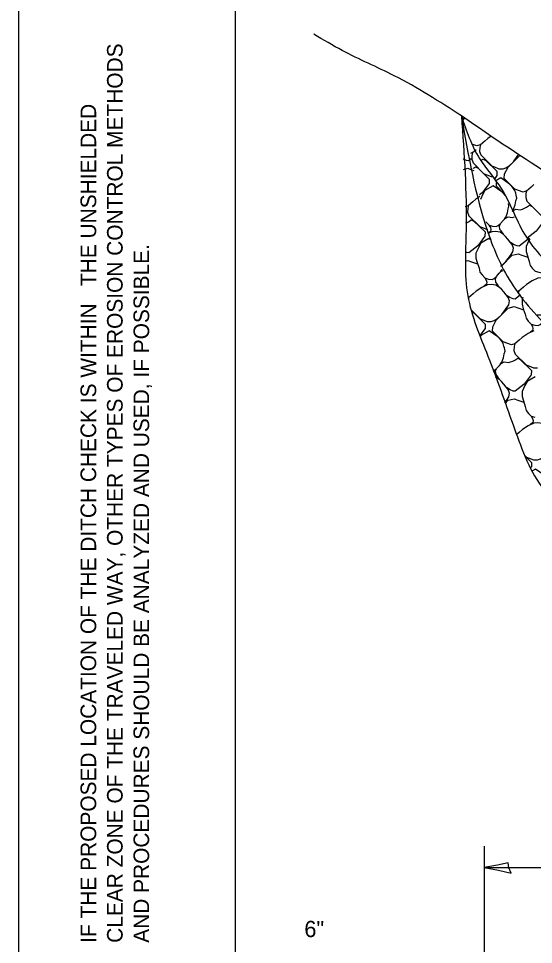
# Model space of a CAD drawing. Extents: x 100708 to 101388, y 100344 to 100797.
# Drawn here: x 100708.2 to 100803.1, y 100495.7 to 100666.4 of the extents above; entities that cross this region are included whole.
import ezdxf

# ---------------------------------------------------------------- set-up
doc = ezdxf.new("R2010")
doc.units = 0
for name, color, linetype in [('Design_PR_Roadway Dimensions', 7, 'Continuous'), ('Drainage_PR', 7, 'Continuous'), ('Level 43', 7, 'Continuous'), ('Level 52', 7, 'Continuous'), ('Level 63', 7, 'Continuous'), ('Sheets_50 Reference Boundary', 7, 'Continuous'), ('Sheets_General Details', 7, 'Continuous'), ('Sheets_Printer Plotting Border', 7, 'Continuous')]:
    doc.layers.add(name, color=color, linetype=linetype)

msp = doc.modelspace()

# ---------------------------------------------------------------- linework, layer by layer
at = {"layer": 'Drainage_PR'}
for points in [[(100790.02, 100647.71), (100790.14, 100647.79), (100790.43, 100648.06)], [(100790.04, 100647.61), (100790.46, 100648.03)], [(100789.97, 100645.46), (100790.34, 100645.58), (100790.49, 100645.64)], [(100795.31, 100644.69), (100794.71, 100644.29), (100794.16, 100643.8), (100793.34, 100643.1), (100793.22, 100642.62), (100793.18, 100641.89), (100793.41, 100641.24), (100795.43, 100639.22)], [(100792.54, 100642.19), (100791.91, 100641.65), (100791.79, 100641.17), (100791.75, 100640.44), (100791.98, 100639.79), (100794, 100637.78)], [(100793.33, 100643.12), (100792.71, 100642.9), (100791.78, 100643.24)], [(100791.65, 100640.54), (100791.18, 100640.18), (100790.81, 100640.23), (100790.25, 100640.46), (100790.17, 100640.51)], [(100791.9, 100641.68), (100791.49, 100641.53)], [(100793.63, 100640.32), (100793.85, 100640.47), (100794.35, 100640.25), (100796.4, 100638.23), (100796.37, 100637.43), (100795.85, 100636.73)], [(100795.37, 100639.26), (100795.93, 100639.06), (100796.77, 100638.71), (100797.51, 100638.71), (100798.02, 100638.89), (100798.65, 100639.27), (100799.43, 100640), (100800.27, 100641.12), (100800.39, 100641.28)], [(100801.84, 100634.61), (100801.22, 100634.39), (100799.68, 100634.95), (100797.72, 100636.91), (100797.77, 100637.74), (100798.43, 100638.97), (100800.59, 100641.16)], [(100790.25, 100638.59), (100791.01, 100638.79), (100791.68, 100638.53), (100792.14, 100638.38)], [(100792.05, 100638.77), (100792.08, 100638.79), (100792.42, 100639.03), (100792.92, 100638.81), (100794.96, 100636.79), (100794.93, 100635.99), (100793.64, 100634.26), (100793.16, 100633.87)], [(100793.93, 100637.81), (100794.5, 100637.61), (100795.34, 100637.27), (100795.5, 100637.27)], [(100797.9, 100633.75), (100797.7, 100633.99), (100797.3, 100634.42), (100795.67, 100635.56), (100794.18, 100634.71), (100793.78, 100634.01), (100793.34, 100633.06)], [(100799.23, 100630.91), (100799.46, 100631.23), (100799.75, 100632.04), (100799.9, 100632.77), (100800.04, 100633.27), (100799.94, 100633.86), (100799.85, 100634.2), (100799.71, 100634.67), (100799.43, 100635.08), (100799.13, 100635.44), (100798.73, 100635.86), (100797.1, 100637), (100796.07, 100636.42)], [(100797.83, 100633.92), (100796.28, 100635.47), (100796.33, 100636.18)], [(100803.21, 100635.78), (100802.67, 100635.29), (100801.85, 100634.59), (100801.73, 100634.11), (100801.69, 100633.37), (100801.92, 100632.73), (100803.95, 100630.71)], [(100791.14, 100631.93), (100790.53, 100631.71), (100790.53, 100631.71)], [(100793.22, 100633.57), (100792.52, 100633.1), (100791.97, 100632.61), (100791.16, 100631.9), (100791.03, 100631.42), (100790.99, 100630.7), (100791.23, 100630.05), (100793.25, 100628.03)], [(100797.8, 100629.47), (100798.03, 100629.79), (100798.32, 100630.6), (100798.47, 100631.33), (100798.61, 100631.82), (100798.53, 100632.31)], [(100799.22, 100630.87), (100799.31, 100630.97), (100799.9, 100631.26), (100800.66, 100631.14), (100801.07, 100631.27), (100801.46, 100631.41), (100801.84, 100631.6), (100802.02, 100631.72), (100802.36, 100631.96), (100802.86, 100631.74), (100804.91, 100629.72), (100804.88, 100628.92), (100803.59, 100627.19), (100801.97, 100625.92)], [(100790.64, 100628.69), (100790.76, 100628.73), (100791.14, 100628.92), (100791.32, 100629.05), (100791.67, 100629.28), (100792.16, 100629.06), (100794.21, 100627.04), (100794.18, 100626.24), (100792.89, 100624.51), (100791.21, 100623.19), (100790.84, 100623.23), (100790.75, 100623.26)], [(100794.32, 100628.96), (100794.4, 100628.85), (100794.93, 100628.32), (100795.59, 100628.12), (100796.24, 100628.05), (100796.63, 100628.22), (100796.99, 100628.52)], [(100797.58, 100626.61), (100797.15, 100627.28), (100796.94, 100627.52), (100796.86, 100628.12), (100797.05, 100628.59), (100797.56, 100629.18), (100797.88, 100629.53), (100798.47, 100629.82), (100799.22, 100629.69), (100799.61, 100629.82)], [(100793.18, 100628.07), (100793.75, 100627.87), (100794.58, 100627.52), (100794.7, 100627.52)], [(100794.91, 100628.32), (100795.19, 100627.88), (100795.25, 100627.53), (100795.21, 100627.16), (100794.89, 100626.87)], [(100797.12, 100620.76), (100797.24, 100620.83), (100798.03, 100621.57), (100798.87, 100622.68), (100799.34, 100623.37), (100799.43, 100624.07), (100799.19, 100624.73), (100798.84, 100625.18), (100798.4, 100625.73), (100797.98, 100626.21), (100797.62, 100626.57), (100796.96, 100626.98), (100796.1, 100627.12), (100795.42, 100627.07), (100794.9, 100626.82)], [(100795.16, 100625.63), (100794.91, 100625.81), (100793.43, 100624.96), (100793.03, 100624.26), (100792.5, 100623.13), (100792.5, 100622.23), (100792.74, 100621.39), (100793.09, 100620.38), (100793.26, 100619.66), (100793.64, 100619.11), (100794.18, 100618.57), (100794.84, 100618.37), (100795.49, 100618.31), (100795.88, 100618.47), (100796.23, 100618.78)], [(100802.3, 100625.94), (100802.16, 100625.74), (100800.48, 100624.42), (100800.11, 100624.46), (100799.54, 100624.7), (100798.89, 100625.1)], [(100802.43, 100625.75), (100802.29, 100625.5), (100801.77, 100624.37), (100801.77, 100623.46), (100802, 100622.62), (100802.35, 100621.62), (100802.52, 100620.89), (100802.91, 100620.34), (100803.45, 100619.8), (100804.11, 100619.61), (100804.75, 100619.54), (100805.14, 100619.71), (100805.49, 100620.01)], [(100790.76, 100621.73), (100791.03, 100621.8), (100791.71, 100621.54), (100792.79, 100621.17)], [(100797.17, 100620.67), (100799.21, 100622.75), (100800.3, 100623.04), (100800.97, 100622.77), (100802.06, 100622.41)], [(100797.04, 100619.72), (100797.27, 100620.04), (100797.34, 100620.21)], [(100794.15, 100618.57), (100794.43, 100618.13), (100794.5, 100617.79), (100794.46, 100617.41), (100794, 100617.01)], [(100796.82, 100616.86), (100796.4, 100617.54), (100796.19, 100617.77), (100796.11, 100618.38), (100796.3, 100618.84), (100796.81, 100619.44), (100797.12, 100619.78), (100797.46, 100619.94)], [(100803.81, 100611.79), (100803.87, 100611.76), (100804.62, 100611.76), (100805.13, 100611.94), (100805.76, 100612.33), (100806.54, 100613.05), (100807.38, 100614.17), (100807.85, 100614.85), (100807.94, 100615.55), (100807.7, 100616.21), (100807.35, 100616.67), (100806.91, 100617.22), (100806.48, 100617.7), (100806.13, 100618.06), (100805.47, 100618.47), (100804.61, 100618.61), (100803.93, 100618.55), (100802.87, 100618.04), (100801.81, 100617.34), (100801.26, 100616.85), (100800.45, 100616.15), (100800.38, 100615.87)], [(100793.21, 100611.08), (100793.77, 100610.87), (100794.61, 100610.53), (100795.35, 100610.53), (100795.86, 100610.71), (100796.49, 100611.09), (100797.27, 100611.82), (100798.11, 100612.93), (100798.58, 100613.62), (100798.68, 100614.32), (100798.43, 100614.98), (100798.09, 100615.43), (100797.65, 100615.99), (100797.22, 100616.47), (100796.87, 100616.82), (100796.21, 100617.23), (100795.35, 100617.37), (100794.66, 100617.32), (100793.61, 100616.81), (100792.55, 100616.11), (100792, 100615.61), (100791.18, 100614.91), (100791.14, 100614.71)], [(100791.17, 100614.94), (100791.11, 100614.92)], [(100800.72, 100615.46), (100799.72, 100614.68), (100799.35, 100614.72), (100798.79, 100614.95), (100798.14, 100615.35)], [(100800.44, 100616.17), (100800.2, 100616.09)], [(100801.16, 100614.94), (100801.02, 100614.62), (100801.02, 100613.72), (100801.25, 100612.88), (100801.59, 100611.87), (100801.77, 100611.14), (100802.16, 100610.59), (100802.69, 100610.06), (100803.35, 100609.87), (100804, 100609.8), (100804.38, 100609.96), (100804.74, 100610.27)], [(100799.68, 100606.42), (100799.07, 100606.21), (100797.53, 100606.76), (100795.56, 100608.73), (100795.61, 100609.55), (100796.27, 100610.78), (100798.46, 100613), (100799.55, 100613.29), (100800.22, 100613.03), (100801.31, 100612.66)], [(100791.63, 100612.69), (100793.28, 100611.04)], [(100791.75, 100612.26), (100792.19, 100612.07), (100794.24, 100610.05), (100794.21, 100609.25), (100793.24, 100607.95)], [(100802.67, 100610.06), (100802.94, 100609.62), (100803.01, 100609.27), (100802.97, 100608.9), (100802.52, 100608.5)], [(100797.07, 100602.73), (100797.3, 100603.04), (100797.59, 100603.85), (100797.75, 100604.59), (100797.88, 100605.08), (100797.78, 100605.67), (100797.69, 100606.01), (100797.55, 100606.48), (100797.27, 100606.9), (100796.97, 100607.25), (100796.58, 100607.68), (100794.94, 100608.82), (100793.45, 100607.97), (100793.33, 100607.74)], [(100803.18, 100608.81), (100802.12, 100608.3), (100801.06, 100607.6), (100800.51, 100607.1), (100799.7, 100606.4), (100799.57, 100605.92), (100799.53, 100605.19), (100799.76, 100604.54), (100801.79, 100602.52)], [(100796.85, 100599.87), (100796.42, 100600.54), (100796.22, 100600.78), (100796.13, 100601.38), (100796.33, 100601.85), (100796.84, 100602.44), (100797.15, 100602.79), (100797.74, 100603.07), (100798.5, 100602.95), (100798.91, 100603.09), (100799.3, 100603.22), (100799.68, 100603.42), (100799.86, 100603.54), (100800.21, 100603.78), (100800.7, 100603.55), (100802.75, 100601.53), (100802.72, 100600.73), (100801.43, 100599.01), (100799.75, 100597.69), (100799.38, 100597.72), (100798.82, 100597.96), (100798.17, 100598.36)], [(100795.71, 100601.4), (100795.9, 100601.48), (100796.26, 100601.78)], [(100801.72, 100602.56), (100802.28, 100602.36), (100803.12, 100602.01), (100803.86, 100602.01)], [(100797.85, 100595.55), (100798.14, 100595.94), (100798.61, 100596.62), (100798.71, 100597.33), (100798.46, 100597.99), (100798.11, 100598.44), (100797.68, 100598.99), (100797.25, 100599.47), (100796.89, 100599.83), (100796.23, 100600.24), (100796.12, 100600.26)], [(100803.45, 100600.31), (100801.97, 100599.46), (100801.56, 100598.75), (100801.04, 100597.63), (100801.04, 100596.72), (100801.28, 100595.88), (100801.62, 100594.88), (100801.8, 100594.15), (100802.18, 100593.6), (100802.72, 100593.06), (100803.38, 100592.87)], [(100797.9, 100595.41), (100798.49, 100596.01), (100799.57, 100596.29), (100800.24, 100596.03), (100801.33, 100595.66)], [(100802.69, 100593.06), (100802.97, 100592.62), (100803.04, 100592.28), (100803, 100591.91), (100802.54, 100591.51)], [(100801.74, 100585.57), (100802.31, 100585.36), (100803.15, 100585.02), (100803.89, 100585.02), (100804.4, 100585.2), (100805.03, 100585.58), (100805.81, 100586.32), (100806.65, 100587.43), (100807.12, 100588.12), (100807.22, 100588.81), (100806.97, 100589.47), (100806.63, 100589.93), (100806.18, 100590.48), (100805.76, 100590.96), (100805.4, 100591.32), (100804.74, 100591.73), (100803.89, 100591.87), (100803.2, 100591.81), (100802.15, 100591.3), (100801.08, 100590.6), (100800.54, 100590.11), (100800.05, 100589.68)], [(100801.52, 100585.82), (100801.82, 100585.53)], [(100801.57, 100585.73), (100802.78, 100584.54), (100802.75, 100583.74), (100802.66, 100583.63)], [(100806.15, 100578.46), (100806.29, 100579.08), (100806.42, 100579.58), (100806.32, 100580.17), (100806.23, 100580.51), (100806.09, 100580.98), (100805.81, 100581.39), (100805.51, 100581.74), (100805.12, 100582.18), (100803.48, 100583.32), (100802.97, 100583.02)]]:
    msp.add_lwpolyline(points, dxfattribs=at)
at = {"layer": 'Level 43'}
for p, q in [((100794.01, 100513.81), (100794.01, 100484.66)), ((100794.01, 100509.87), (100950.88, 100509.87))]:
    msp.add_line(p, q, dxfattribs=at)
msp.add_lwpolyline([(100799.01, 100508.83), (100798.6, 100509.79), (100798.45, 100510.71), (100796.51, 100510.31), (100794.01, 100509.87), (100796.68, 100509.39)], close=True, dxfattribs=at)
at = {"layer": 'Level 52'}
for points in [[(100789.85, 100648.45), (100777.46, 100655.86), (100767.89, 100660.49), (100762.67, 100663.5)], [(100834.13, 100618.91), (100820.46, 100627.4), (100808.73, 100635.73), (100794.84, 100645), (100789.85, 100648.45)], [(100789.85, 100648.45), (100793.18, 100640.59), (100797.19, 100635.03), (100801.82, 100626.08), (100808.92, 100618.06), (100816.33, 100609.72), (100824.36, 100602.93), (100833.62, 100598.3), (100843.19, 100593.05), (100850.29, 100590.58), (100863.26, 100589.65), (100876.84, 100589.65), (100891.35, 100589.96), (100902.77, 100590.58), (100916.66, 100593.98), (100931.79, 100600.15), (100944.75, 100607.56), (100955.25, 100614.66), (100965.13, 100620.52), (100975.32, 100627.93), (100983.35, 100634.11), (100985.51, 100635.96), (100987.25, 100637.84)], [(100789.85, 100648.45), (100794.72, 100627.01), (100799.35, 100617.13), (100807.38, 100607.56), (100815.71, 100597.37), (100827.75, 100586.26), (100835.78, 100582.55), (100848.13, 100581.63), (100862.64, 100581.32), (100876.22, 100581.32), (100884.25, 100580.39), (100892.58, 100580.39), (100905.24, 100580.39), (100918.82, 100582.25), (100937.66, 100587.19), (100949.39, 100596.76), (100962.35, 100608.17), (100973.47, 100618.98), (100985.2, 100632.87), (100987.25, 100637.83)], [(100789.85, 100648.45), (100790.7, 100627.31), (100791.02, 100615.28), (100794.72, 100604.17), (100799.35, 100591.51), (100804.6, 100580.08), (100813.25, 100571.44), (100818.18, 100567.12), (100823.74, 100563.73), (100832.46, 100562.61)]]:
    msp.add_spline(points, degree=3, dxfattribs=at)
at = {"layer": 'Sheets_50 Reference Boundary'}
msp.add_lwpolyline([(100748.23, 100787.06), (101378.23, 100787.06), (101378.23, 100387.06), (100748.23, 100387.06)], close=True, dxfattribs=at)
at = {"layer": 'Sheets_General Details'}
msp.add_line((100708.23, 100797.06), (100708.23, 100357.06), dxfattribs=at)
msp.add_lwpolyline([(100748.23, 100787.06), (101378.23, 100787.06), (101378.23, 100367.06), (100748.23, 100367.06)], close=True, dxfattribs=at)
at = {"layer": 'Sheets_Printer Plotting Border'}
msp.add_lwpolyline([(100708.23, 100357.06), (101388.23, 100357.06), (101388.23, 100797.06), (100708.23, 100797.06)], close=True, dxfattribs=at)

# ---------------------------------------------------------------- texts
at = {"layer": 'Design_PR_Roadway Dimensions'}
msp.add_text('6"', height=3, dxfattribs=at).set_placement((100760.9, 100497.02))
at = {"layer": 'Level 63'}
for s, p in [('CLEAR ZONE OF THE TRAVELED WAY, OTHER TYPES OF EROSION CONTROL METHODS', (100727.42, 100495.97)), ('IF THE PROPOSED LOCATION OF THE DITCH CHECK IS WITHIN   THE UNSHIELDED', (100722.54, 100495.97)), ('AND PROCEDURES SHOULD BE ANALYZED AND USED, IF POSSIBLE.              ', (100732.3, 100495.97))]:
    msp.add_text(s, height=2.88, rotation=90, dxfattribs=at).set_placement(p)

doc.saveas('drawing.dxf')
